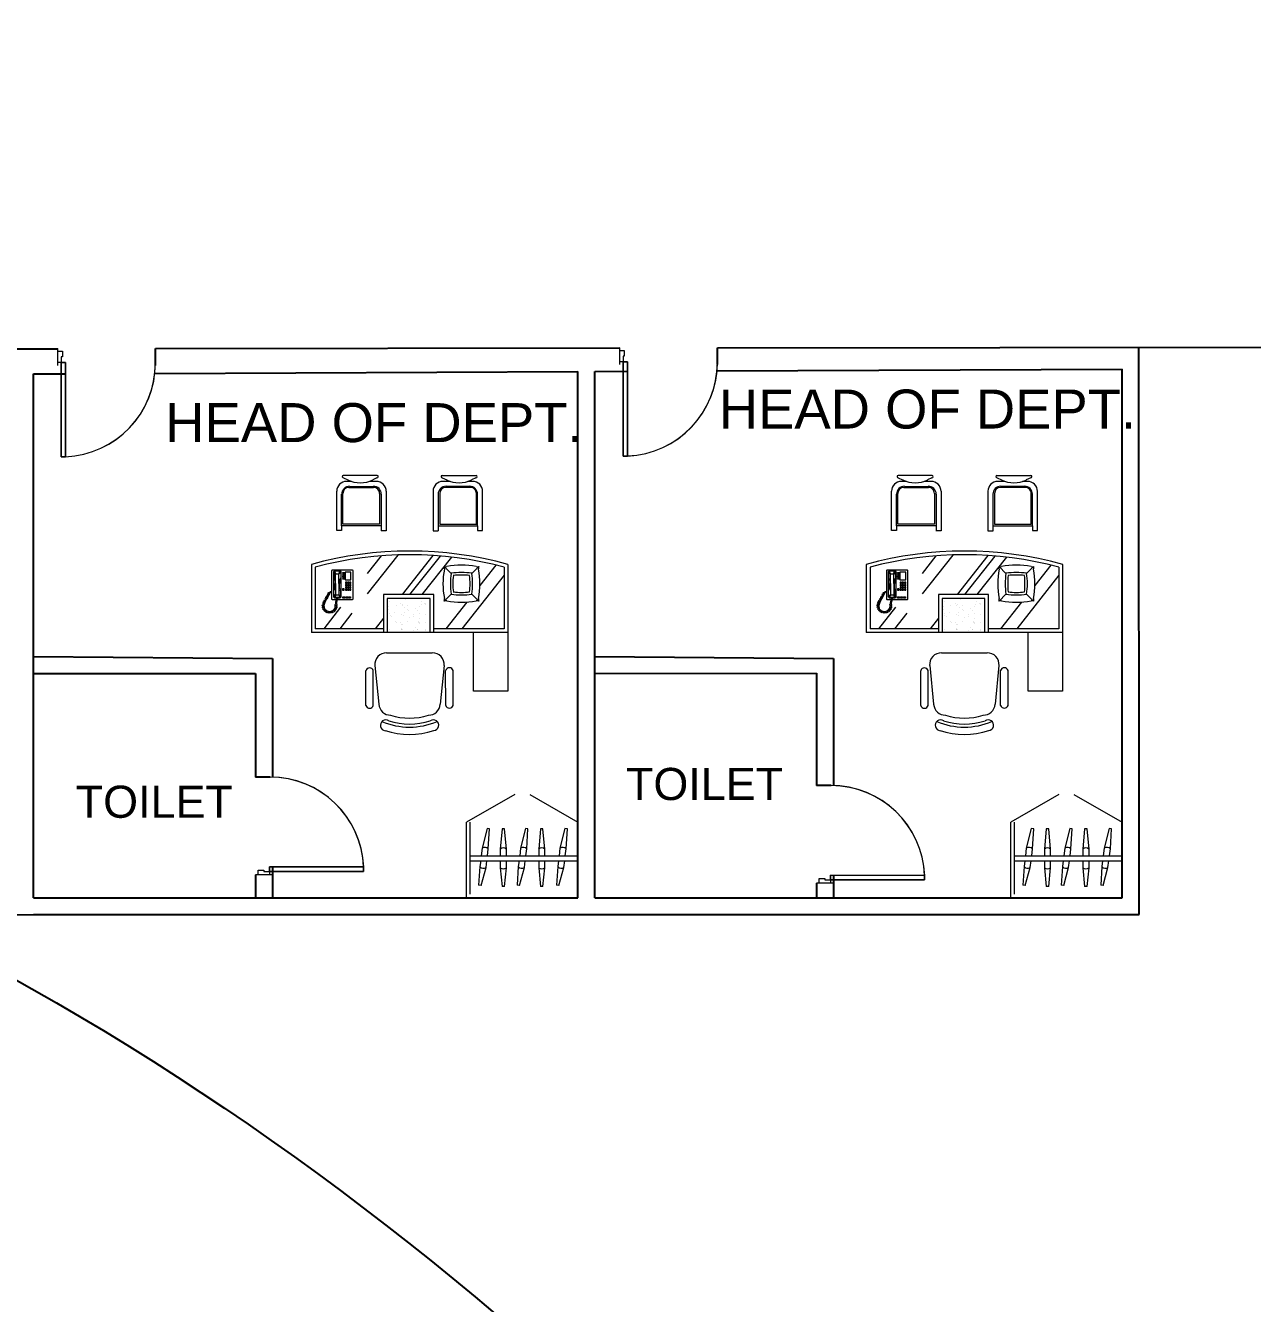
# Model space of a CAD drawing. Header units: millimetres. Extents: x 586 to 1010, y 369 to 668.
# Drawn here: x 716.05 to 726.99, y 551.94 to 563.32 of the extents above; entities that cross this region are included whole.
import ezdxf

# ---------------------------------------------------------------- set-up
doc = ezdxf.new("R2010")
doc.units = ezdxf.units.MM
doc.layers.add('finiture', color=7, linetype='Continuous', lineweight=20)
doc.layers.add('plan line', color=7, linetype='Continuous', lineweight=15)
doc.styles.get("Standard").update_dxf_attribs({"font": 'arial.ttf'})

msp = doc.modelspace()

# ---------------------------------------------------------------- linework, layer by layer
at = {"lineweight": 25}
for p, q in [((712.367, 560.44), (716.339, 560.445)), ((717.209, 560.446), (721.347, 560.452)), ((717.209, 560.296), (717.209, 560.446)), ((722.218, 560.453), (728.764, 560.462)), ((722.218, 560.303), (722.218, 560.453)), ((725.976, 555.403), (725.973, 560.458)), ((722.214, 560.247), (725.824, 560.263)), ((725.824, 555.553), (725.824, 560.263)), ((716.124, 560.22), (716.409, 560.221)), ((716.124, 555.553), (716.124, 560.22)), ((717.204, 560.225), (720.974, 560.242)), ((720.974, 555.553), (720.974, 560.242)), ((721.124, 560.242), (721.418, 560.244)), ((721.124, 555.553), (721.124, 560.242)), ((716.124, 557.703), (718.253, 557.685)), ((718.253, 557.685), (718.252, 556.628)), ((721.124, 557.703), (723.253, 557.686)), ((723.253, 557.686), (723.252, 556.553)), ((716.124, 557.553), (718.102, 557.553)), ((718.102, 557.553), (718.102, 556.629)), ((721.124, 557.553), (723.102, 557.554)), ((723.102, 557.554), (723.102, 556.554)), ((718.232, 556.629), (718.102, 556.629)), ((723.232, 556.554), (723.102, 556.554)), ((718.252, 555.829), (718.252, 555.553)), ((718.102, 555.758), (718.102, 555.553)), ((723.252, 555.754), (723.252, 555.554)), ((723.102, 555.683), (723.102, 555.554)), ((716.124, 555.553), (720.974, 555.553)), ((721.124, 555.553), (725.824, 555.553)), ((711.125, 555.379), (716.124, 555.403)), ((716.124, 555.403), (720.974, 555.403)), ((720.974, 555.403), (725.976, 555.403))]:
    msp.add_line(p, q, dxfattribs=at)
at = {"color": 254, "lineweight": 25}
for points in [[(671.712, 620.709), (706.735, 621.773), (754.26, 613.83), (814.661, 600.148), (855.757, 598.01), (895.067, 567.065), (920.01, 542.018), (952.008, 521.248), (977.223, 504.653), (979.635, 479.234), (986.344, 463.855), (988.798, 462.385)], [(654.944, 595.472), (670.267, 587.317), (714.302, 595.165), (787.089, 595.165), (819.394, 580.944), (821.03, 562.85), (813.491, 552.788), (808.734, 539.671), (796.407, 534.706), (791.022, 527.249), (791.022, 507.547), (797.301, 476.527), (814.975, 463.89), (836.148, 474.682), (874.022, 478.588), (885.729, 462.733), (863.004, 436.079), (845.789, 420.685), (845.104, 408.675)], [(639.207, 583.438), (644.727, 575.638), (657.796, 553.44), (668.404, 543.929), (682.518, 548.731), (692.984, 555.478), (711.934, 556.583), (734.346, 532.133), (750.593, 477.748), (754.137, 444.164), (776.466, 425.447), (782.617, 412.235)]]:
    msp.add_spline(points, degree=3, dxfattribs=at)
at = {"layer": 'finiture'}
for p, q in [((719.186, 559.315), (718.883, 559.315)), ((718.885, 559.295), (718.924, 559.276)), ((718.913, 559.264), (718.957, 559.264)), ((719.116, 559.264), (719.178, 559.264)), ((719.184, 559.295), (719.146, 559.276)), ((719.764, 559.315), (720.067, 559.315)), ((719.766, 559.295), (719.805, 559.276)), ((719.835, 559.263), (719.772, 559.263)), ((720.037, 559.263), (719.993, 559.263)), ((720.065, 559.295), (720.026, 559.276)), ((724.131, 559.315), (723.828, 559.315)), ((723.83, 559.295), (723.869, 559.276)), ((723.858, 559.264), (723.902, 559.264)), ((724.061, 559.264), (724.123, 559.264)), ((724.129, 559.295), (724.091, 559.276)), ((724.709, 559.315), (725.012, 559.315)), ((724.711, 559.295), (724.75, 559.276)), ((724.78, 559.263), (724.717, 559.263)), ((724.982, 559.263), (724.938, 559.263)), ((725.01, 559.295), (724.971, 559.276)), ((718.825, 558.825), (718.825, 559.175)), ((718.869, 558.867), (718.869, 559.149)), ((718.88, 558.882), (718.88, 559.156)), ((718.933, 559.209), (719.154, 559.209)), ((718.94, 559.219), (719.152, 559.219)), ((719.207, 559.156), (719.207, 558.882)), ((719.222, 559.149), (719.222, 558.867)), ((719.266, 559.175), (719.266, 558.823)), ((719.684, 559.175), (719.684, 558.823)), ((719.728, 559.149), (719.728, 558.867)), ((719.743, 559.156), (719.743, 558.882)), ((720.017, 559.209), (719.796, 559.209)), ((720.01, 559.219), (719.799, 559.219)), ((720.07, 558.882), (720.07, 559.156)), ((720.081, 558.867), (720.081, 559.149)), ((720.125, 558.825), (720.125, 559.175)), ((723.77, 558.825), (723.77, 559.175)), ((723.814, 558.867), (723.814, 559.149)), ((723.825, 558.882), (723.825, 559.156)), ((723.878, 559.209), (724.099, 559.209)), ((723.885, 559.219), (724.097, 559.219)), ((724.152, 559.156), (724.152, 558.882)), ((724.167, 559.149), (724.167, 558.867)), ((724.211, 559.175), (724.211, 558.823)), ((724.629, 559.175), (724.629, 558.823)), ((724.673, 559.149), (724.673, 558.867)), ((724.688, 559.156), (724.688, 558.882)), ((724.962, 559.209), (724.741, 559.209)), ((724.955, 559.219), (724.744, 559.219)), ((725.015, 558.882), (725.015, 559.156)), ((725.026, 558.867), (725.026, 559.149)), ((725.07, 558.825), (725.07, 559.175)), ((719.207, 558.882), (718.88, 558.882)), ((719.743, 558.882), (720.07, 558.882)), ((724.152, 558.882), (723.825, 558.882)), ((724.688, 558.882), (725.015, 558.882)), ((718.869, 558.825), (718.825, 558.825)), ((718.869, 558.867), (718.869, 558.825)), ((719.222, 558.867), (718.869, 558.867)), ((719.266, 558.823), (719.221, 558.823)), ((719.222, 558.867), (719.222, 558.823)), ((719.684, 558.823), (719.73, 558.823)), ((719.728, 558.867), (719.728, 558.823)), ((719.728, 558.867), (720.081, 558.867)), ((720.081, 558.867), (720.081, 558.825)), ((720.081, 558.825), (720.125, 558.825)), ((723.814, 558.825), (723.77, 558.825)), ((723.814, 558.867), (723.814, 558.825)), ((724.167, 558.867), (723.814, 558.867)), ((724.211, 558.823), (724.166, 558.823)), ((724.167, 558.867), (724.167, 558.823)), ((724.629, 558.823), (724.675, 558.823)), ((724.673, 558.867), (724.673, 558.823)), ((724.673, 558.867), (725.026, 558.867)), ((725.026, 558.867), (725.026, 558.825)), ((725.026, 558.825), (725.07, 558.825)), ((719.37, 558.607), (719.097, 558.261)), ((719.22, 558.599), (719.097, 558.443)), ((719.683, 558.602), (719.409, 558.254)), ((719.746, 558.598), (719.475, 558.254)), ((719.848, 558.587), (719.585, 558.254)), ((724.315, 558.607), (724.042, 558.261)), ((724.165, 558.599), (724.042, 558.443)), ((724.628, 558.602), (724.354, 558.254)), ((724.691, 558.598), (724.42, 558.254)), ((724.793, 558.587), (724.53, 558.254)), ((718.6, 558.524), (718.6, 557.917)), ((718.633, 558.498), (718.633, 557.95)), ((718.784, 558.471), (718.78, 558.468)), ((718.78, 558.468), (718.78, 558.215)), ((718.967, 558.471), (718.784, 558.471)), ((718.804, 558.466), (718.795, 558.457)), ((718.795, 558.457), (718.795, 558.237)), ((718.8, 558.46), (718.799, 558.453)), ((718.799, 558.453), (718.799, 558.403)), ((718.799, 558.453), (718.815, 558.436)), ((718.808, 558.464), (718.8, 558.46)), ((718.859, 558.466), (718.804, 558.466)), ((718.817, 558.44), (718.808, 558.464)), ((718.852, 558.464), (718.808, 558.464)), ((718.815, 558.436), (718.817, 558.44)), ((718.815, 558.354), (718.815, 558.436)), ((718.817, 558.44), (718.843, 558.44)), ((718.843, 558.44), (718.852, 558.464)), ((718.844, 558.436), (718.843, 558.44)), ((718.861, 558.453), (718.844, 558.436)), ((718.844, 558.354), (718.844, 558.436)), ((718.852, 558.464), (718.859, 558.46)), ((718.866, 558.457), (718.859, 558.466)), ((718.859, 558.46), (718.861, 558.453)), ((718.861, 558.453), (718.861, 558.403)), ((718.866, 558.235), (718.866, 558.457)), ((718.879, 558.451), (718.894, 558.451)), ((718.879, 558.446), (718.879, 558.451)), ((718.894, 558.446), (718.879, 558.446)), ((718.879, 558.44), (718.894, 558.44)), ((718.879, 558.435), (718.879, 558.44)), ((718.894, 558.435), (718.879, 558.435)), ((718.879, 558.429), (718.894, 558.429)), ((718.879, 558.424), (718.879, 558.429)), ((718.894, 558.451), (718.894, 558.446)), ((718.894, 558.44), (718.894, 558.435)), ((718.894, 558.429), (718.894, 558.424)), ((718.899, 558.455), (718.899, 558.387)), ((718.952, 558.455), (718.899, 558.455)), ((718.952, 558.387), (718.952, 558.455)), ((718.971, 558.468), (718.967, 558.471)), ((718.971, 558.215), (718.971, 558.468)), ((719.845, 558.443), (719.783, 558.506)), ((720.317, 558.428), (719.941, 557.95)), ((720.091, 558.506), (720.029, 558.443)), ((720.244, 558.517), (720.102, 558.337)), ((720.317, 558.498), (720.317, 557.95)), ((720.35, 558.524), (720.35, 557.917)), ((723.545, 558.524), (723.545, 557.917)), ((723.578, 558.498), (723.578, 557.95)), ((723.729, 558.471), (723.725, 558.468)), ((723.725, 558.468), (723.725, 558.215)), ((723.912, 558.471), (723.729, 558.471)), ((723.749, 558.466), (723.74, 558.457)), ((723.74, 558.457), (723.74, 558.237)), ((723.745, 558.46), (723.744, 558.453)), ((723.744, 558.453), (723.744, 558.403)), ((723.744, 558.453), (723.76, 558.436)), ((723.753, 558.464), (723.745, 558.46)), ((723.804, 558.466), (723.749, 558.466)), ((723.762, 558.44), (723.753, 558.464)), ((723.797, 558.464), (723.753, 558.464)), ((723.76, 558.436), (723.762, 558.44)), ((723.76, 558.354), (723.76, 558.436)), ((723.762, 558.44), (723.788, 558.44)), ((723.788, 558.44), (723.797, 558.464)), ((723.789, 558.436), (723.788, 558.44)), ((723.806, 558.453), (723.789, 558.436)), ((723.789, 558.354), (723.789, 558.436)), ((723.797, 558.464), (723.804, 558.46)), ((723.811, 558.457), (723.804, 558.466)), ((723.804, 558.46), (723.806, 558.453)), ((723.806, 558.453), (723.806, 558.403)), ((723.811, 558.235), (723.811, 558.457)), ((723.824, 558.451), (723.839, 558.451)), ((723.824, 558.446), (723.824, 558.451)), ((723.839, 558.446), (723.824, 558.446)), ((723.824, 558.44), (723.839, 558.44)), ((723.824, 558.435), (723.824, 558.44)), ((723.839, 558.435), (723.824, 558.435)), ((723.824, 558.429), (723.839, 558.429)), ((723.824, 558.424), (723.824, 558.429)), ((723.839, 558.451), (723.839, 558.446)), ((723.839, 558.44), (723.839, 558.435)), ((723.839, 558.429), (723.839, 558.424)), ((723.844, 558.455), (723.844, 558.387)), ((723.897, 558.455), (723.844, 558.455)), ((723.897, 558.387), (723.897, 558.455)), ((723.916, 558.468), (723.912, 558.471)), ((723.916, 558.215), (723.916, 558.468)), ((724.79, 558.443), (724.728, 558.506)), ((725.262, 558.428), (724.886, 557.95)), ((725.036, 558.506), (724.974, 558.443)), ((725.189, 558.517), (725.047, 558.337)), ((725.262, 558.498), (725.262, 557.95)), ((725.295, 558.524), (725.295, 557.917)), ((718.799, 558.403), (718.802, 558.394)), ((718.802, 558.394), (718.808, 558.385)), ((718.808, 558.385), (718.81, 558.372)), ((718.808, 558.306), (718.81, 558.319)), ((718.81, 558.372), (718.81, 558.354)), ((718.81, 558.319), (718.81, 558.354)), ((718.815, 558.354), (718.815, 558.255)), ((718.844, 558.354), (718.844, 558.255)), ((718.852, 558.385), (718.85, 558.372)), ((718.85, 558.372), (718.85, 558.354)), ((718.85, 558.319), (718.85, 558.354)), ((718.852, 558.306), (718.85, 558.319)), ((718.857, 558.394), (718.852, 558.385)), ((718.861, 558.403), (718.857, 558.394)), ((718.894, 558.424), (718.879, 558.424)), ((718.879, 558.413), (718.879, 558.418)), ((718.879, 558.418), (718.894, 558.418)), ((718.894, 558.413), (718.879, 558.413)), ((718.879, 558.402), (718.879, 558.407)), ((718.879, 558.407), (718.894, 558.407)), ((718.894, 558.402), (718.879, 558.402)), ((718.879, 558.396), (718.894, 558.396)), ((718.879, 558.391), (718.879, 558.396)), ((718.894, 558.391), (718.879, 558.391)), ((718.894, 558.418), (718.894, 558.413)), ((718.894, 558.407), (718.894, 558.402)), ((718.894, 558.396), (718.894, 558.391)), ((718.899, 558.387), (718.952, 558.387)), ((718.903, 558.365), (718.903, 558.354)), ((718.914, 558.365), (718.903, 558.365)), ((718.903, 558.354), (718.914, 558.354)), ((718.903, 558.345), (718.903, 558.334)), ((718.914, 558.345), (718.903, 558.345)), ((718.903, 558.334), (718.914, 558.334)), ((718.914, 558.325), (718.903, 558.325)), ((718.903, 558.325), (718.903, 558.314)), ((718.903, 558.314), (718.914, 558.314)), ((718.914, 558.354), (718.914, 558.365)), ((718.914, 558.334), (718.914, 558.345)), ((718.914, 558.314), (718.914, 558.325)), ((718.932, 558.365), (718.921, 558.365)), ((718.921, 558.365), (718.921, 558.354)), ((718.921, 558.354), (718.932, 558.354)), ((718.921, 558.345), (718.921, 558.334)), ((718.932, 558.345), (718.921, 558.345)), ((718.921, 558.334), (718.932, 558.334)), ((718.932, 558.325), (718.921, 558.325)), ((718.921, 558.325), (718.921, 558.314)), ((718.921, 558.314), (718.932, 558.314)), ((718.932, 558.354), (718.932, 558.365)), ((718.932, 558.334), (718.932, 558.345)), ((718.932, 558.314), (718.932, 558.325)), ((718.94, 558.365), (718.94, 558.354)), ((718.951, 558.365), (718.94, 558.365)), ((718.94, 558.354), (718.951, 558.354)), ((718.94, 558.345), (718.94, 558.334)), ((718.951, 558.345), (718.94, 558.345)), ((718.94, 558.334), (718.951, 558.334)), ((718.94, 558.325), (718.94, 558.314)), ((718.951, 558.325), (718.94, 558.325)), ((718.94, 558.314), (718.951, 558.314)), ((718.951, 558.354), (718.951, 558.365)), ((718.951, 558.334), (718.951, 558.345)), ((718.951, 558.314), (718.951, 558.325)), ((723.744, 558.403), (723.747, 558.394)), ((723.747, 558.394), (723.753, 558.385)), ((723.753, 558.385), (723.755, 558.372)), ((723.753, 558.306), (723.755, 558.319)), ((723.755, 558.372), (723.755, 558.354)), ((723.755, 558.319), (723.755, 558.354)), ((723.76, 558.354), (723.76, 558.255)), ((723.789, 558.354), (723.789, 558.255)), ((723.797, 558.385), (723.795, 558.372)), ((723.795, 558.372), (723.795, 558.354)), ((723.795, 558.319), (723.795, 558.354)), ((723.797, 558.306), (723.795, 558.319)), ((723.802, 558.394), (723.797, 558.385)), ((723.806, 558.403), (723.802, 558.394)), ((723.839, 558.424), (723.824, 558.424)), ((723.824, 558.413), (723.824, 558.418)), ((723.824, 558.418), (723.839, 558.418)), ((723.839, 558.413), (723.824, 558.413)), ((723.824, 558.402), (723.824, 558.407)), ((723.824, 558.407), (723.839, 558.407)), ((723.839, 558.402), (723.824, 558.402)), ((723.824, 558.396), (723.839, 558.396)), ((723.824, 558.391), (723.824, 558.396)), ((723.839, 558.391), (723.824, 558.391)), ((723.839, 558.418), (723.839, 558.413)), ((723.839, 558.407), (723.839, 558.402)), ((723.839, 558.396), (723.839, 558.391)), ((723.844, 558.387), (723.897, 558.387)), ((723.848, 558.365), (723.848, 558.354)), ((723.859, 558.365), (723.848, 558.365)), ((723.848, 558.354), (723.859, 558.354)), ((723.848, 558.345), (723.848, 558.334)), ((723.859, 558.345), (723.848, 558.345)), ((723.848, 558.334), (723.859, 558.334)), ((723.859, 558.325), (723.848, 558.325)), ((723.848, 558.325), (723.848, 558.314)), ((723.848, 558.314), (723.859, 558.314)), ((723.859, 558.354), (723.859, 558.365)), ((723.859, 558.334), (723.859, 558.345)), ((723.859, 558.314), (723.859, 558.325)), ((723.877, 558.365), (723.866, 558.365)), ((723.866, 558.365), (723.866, 558.354)), ((723.866, 558.354), (723.877, 558.354)), ((723.866, 558.345), (723.866, 558.334)), ((723.877, 558.345), (723.866, 558.345)), ((723.866, 558.334), (723.877, 558.334)), ((723.877, 558.325), (723.866, 558.325)), ((723.866, 558.325), (723.866, 558.314)), ((723.866, 558.314), (723.877, 558.314)), ((723.877, 558.354), (723.877, 558.365)), ((723.877, 558.334), (723.877, 558.345)), ((723.877, 558.314), (723.877, 558.325)), ((723.885, 558.365), (723.885, 558.354)), ((723.896, 558.365), (723.885, 558.365)), ((723.885, 558.354), (723.896, 558.354)), ((723.885, 558.345), (723.885, 558.334)), ((723.896, 558.345), (723.885, 558.345)), ((723.885, 558.334), (723.896, 558.334)), ((723.885, 558.325), (723.885, 558.314)), ((723.896, 558.325), (723.885, 558.325)), ((723.885, 558.314), (723.896, 558.314)), ((723.896, 558.354), (723.896, 558.365)), ((723.896, 558.334), (723.896, 558.345)), ((723.896, 558.314), (723.896, 558.325)), ((718.712, 558.203), (718.716, 558.209)), ((718.718, 558.192), (718.712, 558.203)), ((718.716, 558.209), (718.726, 558.206)), ((718.721, 558.216), (718.725, 558.223)), ((718.726, 558.206), (718.721, 558.216)), ((718.735, 558.213), (718.723, 558.192)), ((718.725, 558.223), (718.735, 558.22)), ((718.728, 558.229), (718.732, 558.237)), ((718.735, 558.22), (718.728, 558.229)), ((718.732, 558.237), (718.742, 558.232)), ((718.734, 558.241), (718.737, 558.247)), ((718.742, 558.232), (718.734, 558.241)), ((718.737, 558.217), (718.734, 558.216)), ((718.734, 558.216), (718.735, 558.213)), ((718.737, 558.247), (718.748, 558.243)), ((718.745, 558.232), (718.737, 558.217)), ((718.742, 558.254), (718.745, 558.26)), ((718.748, 558.243), (718.742, 558.254)), ((718.745, 558.26), (718.754, 558.257)), ((718.756, 558.252), (718.745, 558.232)), ((718.748, 558.266), (718.75, 558.27)), ((718.754, 558.257), (718.748, 558.266)), ((718.75, 558.27), (718.754, 558.272)), ((718.754, 558.272), (718.761, 558.272)), ((718.763, 558.263), (718.756, 558.252)), ((718.759, 558.267), (718.763, 558.263)), ((718.762, 558.267), (718.759, 558.267)), ((718.761, 558.272), (718.766, 558.279)), ((718.765, 558.269), (718.762, 558.267)), ((718.769, 558.273), (718.765, 558.269)), ((718.766, 558.279), (718.77, 558.282)), ((718.773, 558.276), (718.769, 558.273)), ((718.77, 558.282), (718.78, 558.283)), ((718.78, 558.277), (718.773, 558.276)), ((718.78, 558.215), (718.784, 558.211)), ((718.784, 558.211), (718.823, 558.211)), ((718.795, 558.237), (718.804, 558.226)), ((718.799, 558.288), (718.802, 558.297)), ((718.799, 558.239), (718.799, 558.288)), ((718.799, 558.239), (718.815, 558.255)), ((718.8, 558.231), (718.799, 558.239)), ((718.808, 558.228), (718.8, 558.231)), ((718.802, 558.297), (718.808, 558.306)), ((718.804, 558.226), (718.826, 558.226)), ((718.817, 558.252), (718.808, 558.228)), ((718.826, 558.228), (718.808, 558.228)), ((718.815, 558.255), (718.817, 558.252)), ((718.817, 558.252), (718.843, 558.252)), ((718.818, 558.189), (718.822, 558.207)), ((718.822, 558.207), (718.825, 558.219)), ((718.827, 558.199), (718.822, 558.181)), ((718.825, 558.219), (718.826, 558.233)), ((718.826, 558.233), (718.832, 558.233)), ((718.831, 558.217), (718.827, 558.199)), ((718.83, 558.211), (718.967, 558.211)), ((718.832, 558.233), (718.831, 558.217)), ((718.852, 558.228), (718.831, 558.228)), ((718.831, 558.226), (718.857, 558.226)), ((718.844, 558.255), (718.843, 558.252)), ((718.843, 558.252), (718.852, 558.228)), ((718.861, 558.239), (718.844, 558.255)), ((718.857, 558.297), (718.852, 558.306)), ((718.852, 558.228), (718.859, 558.231)), ((718.861, 558.288), (718.857, 558.297)), ((718.857, 558.226), (718.866, 558.235)), ((718.859, 558.231), (718.861, 558.239)), ((718.861, 558.239), (718.861, 558.288)), ((718.877, 558.305), (718.877, 558.294)), ((718.892, 558.305), (718.877, 558.305)), ((718.877, 558.294), (718.892, 558.294)), ((718.879, 558.235), (718.897, 558.235)), ((718.879, 558.224), (718.879, 558.235)), ((718.897, 558.224), (718.879, 558.224)), ((718.892, 558.294), (718.892, 558.305)), ((718.897, 558.235), (718.897, 558.224)), ((718.903, 558.305), (718.903, 558.294)), ((718.914, 558.305), (718.903, 558.305)), ((718.903, 558.294), (718.914, 558.294)), ((718.905, 558.235), (718.923, 558.235)), ((718.905, 558.224), (718.905, 558.235)), ((718.923, 558.224), (718.905, 558.224)), ((718.914, 558.294), (718.914, 558.305)), ((718.932, 558.305), (718.921, 558.305)), ((718.921, 558.305), (718.921, 558.294)), ((718.921, 558.294), (718.932, 558.294)), ((718.923, 558.235), (718.923, 558.224)), ((718.93, 558.235), (718.949, 558.235)), ((718.93, 558.224), (718.93, 558.235)), ((718.949, 558.224), (718.93, 558.224)), ((718.932, 558.294), (718.932, 558.305)), ((718.94, 558.305), (718.94, 558.294)), ((718.951, 558.305), (718.94, 558.305)), ((718.94, 558.294), (718.951, 558.294)), ((718.949, 558.235), (718.949, 558.224)), ((718.951, 558.294), (718.951, 558.305)), ((718.967, 558.211), (718.971, 558.215)), ((719.69, 558.254), (719.243, 558.254)), ((719.243, 558.254), (719.243, 557.917)), ((719.276, 558.221), (719.276, 557.917)), ((719.657, 558.221), (719.276, 558.221)), ((719.441, 558.215), (719.441, 558.215)), ((719.477, 558.218), (719.477, 558.218)), ((719.657, 557.917), (719.657, 558.221)), ((719.69, 557.917), (719.69, 558.254)), ((719.845, 558.259), (719.783, 558.197)), ((720.091, 558.197), (720.029, 558.259)), ((723.657, 558.203), (723.661, 558.209)), ((723.663, 558.192), (723.657, 558.203)), ((723.661, 558.209), (723.671, 558.206)), ((723.666, 558.216), (723.67, 558.223)), ((723.671, 558.206), (723.666, 558.216)), ((723.68, 558.213), (723.668, 558.192)), ((723.67, 558.223), (723.68, 558.22)), ((723.673, 558.229), (723.677, 558.237)), ((723.68, 558.22), (723.673, 558.229)), ((723.677, 558.237), (723.687, 558.232)), ((723.679, 558.241), (723.682, 558.247)), ((723.687, 558.232), (723.679, 558.241)), ((723.682, 558.217), (723.679, 558.216)), ((723.679, 558.216), (723.68, 558.213)), ((723.682, 558.247), (723.693, 558.243)), ((723.69, 558.232), (723.682, 558.217)), ((723.687, 558.254), (723.69, 558.26)), ((723.693, 558.243), (723.687, 558.254)), ((723.69, 558.26), (723.699, 558.257)), ((723.701, 558.252), (723.69, 558.232)), ((723.693, 558.266), (723.695, 558.27)), ((723.699, 558.257), (723.693, 558.266)), ((723.695, 558.27), (723.699, 558.272)), ((723.699, 558.272), (723.706, 558.272)), ((723.708, 558.263), (723.701, 558.252)), ((723.704, 558.267), (723.708, 558.263)), ((723.707, 558.267), (723.704, 558.267)), ((723.706, 558.272), (723.711, 558.279)), ((723.71, 558.269), (723.707, 558.267)), ((723.714, 558.273), (723.71, 558.269)), ((723.711, 558.279), (723.715, 558.282)), ((723.718, 558.276), (723.714, 558.273)), ((723.715, 558.282), (723.725, 558.283)), ((723.725, 558.277), (723.718, 558.276)), ((723.725, 558.215), (723.729, 558.211)), ((723.729, 558.211), (723.768, 558.211)), ((723.74, 558.237), (723.749, 558.226)), ((723.744, 558.288), (723.747, 558.297)), ((723.744, 558.239), (723.744, 558.288)), ((723.744, 558.239), (723.76, 558.255)), ((723.745, 558.231), (723.744, 558.239)), ((723.753, 558.228), (723.745, 558.231)), ((723.747, 558.297), (723.753, 558.306)), ((723.749, 558.226), (723.771, 558.226)), ((723.762, 558.252), (723.753, 558.228)), ((723.771, 558.228), (723.753, 558.228)), ((723.76, 558.255), (723.762, 558.252)), ((723.762, 558.252), (723.788, 558.252)), ((723.763, 558.189), (723.767, 558.207)), ((723.767, 558.207), (723.77, 558.219)), ((723.772, 558.199), (723.767, 558.181)), ((723.77, 558.219), (723.771, 558.233)), ((723.771, 558.233), (723.777, 558.233)), ((723.776, 558.217), (723.772, 558.199)), ((723.775, 558.211), (723.912, 558.211)), ((723.777, 558.233), (723.776, 558.217)), ((723.797, 558.228), (723.776, 558.228)), ((723.776, 558.226), (723.802, 558.226)), ((723.789, 558.255), (723.788, 558.252)), ((723.788, 558.252), (723.797, 558.228)), ((723.806, 558.239), (723.789, 558.255)), ((723.802, 558.297), (723.797, 558.306)), ((723.797, 558.228), (723.804, 558.231)), ((723.806, 558.288), (723.802, 558.297)), ((723.802, 558.226), (723.811, 558.235)), ((723.804, 558.231), (723.806, 558.239)), ((723.806, 558.239), (723.806, 558.288)), ((723.822, 558.305), (723.822, 558.294)), ((723.837, 558.305), (723.822, 558.305)), ((723.822, 558.294), (723.837, 558.294)), ((723.824, 558.235), (723.842, 558.235)), ((723.824, 558.224), (723.824, 558.235)), ((723.842, 558.224), (723.824, 558.224)), ((723.837, 558.294), (723.837, 558.305)), ((723.842, 558.235), (723.842, 558.224)), ((723.848, 558.305), (723.848, 558.294)), ((723.859, 558.305), (723.848, 558.305)), ((723.848, 558.294), (723.859, 558.294)), ((723.85, 558.235), (723.868, 558.235)), ((723.85, 558.224), (723.85, 558.235)), ((723.868, 558.224), (723.85, 558.224)), ((723.859, 558.294), (723.859, 558.305)), ((723.877, 558.305), (723.866, 558.305)), ((723.866, 558.305), (723.866, 558.294)), ((723.866, 558.294), (723.877, 558.294)), ((723.868, 558.235), (723.868, 558.224)), ((723.875, 558.235), (723.894, 558.235)), ((723.875, 558.224), (723.875, 558.235)), ((723.894, 558.224), (723.875, 558.224)), ((723.877, 558.294), (723.877, 558.305)), ((723.885, 558.305), (723.885, 558.294)), ((723.896, 558.305), (723.885, 558.305)), ((723.885, 558.294), (723.896, 558.294)), ((723.894, 558.235), (723.894, 558.224)), ((723.896, 558.294), (723.896, 558.305)), ((723.912, 558.211), (723.916, 558.215)), ((724.635, 558.254), (724.188, 558.254)), ((724.188, 558.254), (724.188, 557.917)), ((724.221, 558.221), (724.221, 557.917)), ((724.602, 558.221), (724.221, 558.221)), ((724.386, 558.215), (724.386, 558.215)), ((724.422, 558.218), (724.422, 558.218)), ((724.602, 557.917), (724.602, 558.221)), ((724.635, 557.917), (724.635, 558.254)), ((724.79, 558.259), (724.728, 558.197)), ((725.036, 558.197), (724.974, 558.259)), ((718.696, 558.153), (718.698, 558.162)), ((718.708, 558.15), (718.696, 558.153)), ((718.698, 558.162), (718.708, 558.162)), ((718.698, 558.144), (718.708, 558.15)), ((718.699, 558.137), (718.698, 558.144)), ((718.711, 558.137), (718.699, 558.137)), ((718.7, 558.17), (718.703, 558.178)), ((718.708, 558.162), (718.7, 558.17)), ((718.702, 558.127), (718.711, 558.137)), ((718.705, 558.12), (718.702, 558.127)), ((718.703, 558.178), (718.715, 558.178)), ((718.704, 558.182), (718.707, 558.193)), ((718.715, 558.178), (718.704, 558.182)), ((718.716, 558.123), (718.705, 558.12)), ((718.707, 558.193), (718.718, 558.192)), ((718.86, 558.142), (718.709, 557.95)), ((718.723, 558.192), (718.711, 558.157)), ((718.711, 558.157), (718.716, 558.129)), ((718.711, 558.113), (718.716, 558.123)), ((718.715, 558.108), (718.711, 558.113)), ((718.726, 558.113), (718.715, 558.108)), ((718.716, 558.129), (718.733, 558.113)), ((718.721, 558.103), (718.726, 558.113)), ((718.727, 558.098), (718.721, 558.103)), ((718.735, 558.107), (718.727, 558.098)), ((718.733, 558.113), (718.754, 558.104)), ((718.734, 558.096), (718.735, 558.107)), ((718.74, 558.093), (718.734, 558.096)), ((718.748, 558.101), (718.74, 558.093)), ((718.749, 558.091), (718.748, 558.101)), ((718.756, 558.089), (718.749, 558.091)), ((718.754, 558.104), (718.776, 558.106)), ((718.76, 558.101), (718.756, 558.089)), ((718.762, 558.09), (718.76, 558.101)), ((718.769, 558.091), (718.762, 558.09)), ((718.773, 558.101), (718.769, 558.091)), ((718.778, 558.091), (718.773, 558.101)), ((718.776, 558.106), (718.796, 558.116)), ((718.786, 558.093), (718.778, 558.091)), ((718.785, 558.105), (718.786, 558.093)), ((718.794, 558.098), (718.785, 558.105)), ((718.801, 558.102), (718.794, 558.098)), ((718.796, 558.116), (718.81, 558.134)), ((718.799, 558.112), (718.801, 558.102)), ((718.808, 558.106), (718.799, 558.112)), ((718.808, 558.123), (718.813, 558.113)), ((718.819, 558.121), (718.808, 558.123)), ((718.813, 558.113), (718.808, 558.106)), ((718.81, 558.134), (718.812, 558.157)), ((718.811, 558.166), (718.817, 558.171)), ((718.812, 558.157), (718.811, 558.166)), ((718.825, 558.138), (718.814, 558.137)), ((718.814, 558.137), (718.824, 558.129)), ((718.826, 558.157), (718.816, 558.155)), ((718.816, 558.155), (718.826, 558.148)), ((718.817, 558.18), (718.818, 558.189)), ((718.817, 558.171), (718.817, 558.18)), ((718.824, 558.129), (718.819, 558.121)), ((718.822, 558.181), (718.823, 558.172)), ((718.823, 558.172), (718.822, 558.17)), ((718.822, 558.17), (718.826, 558.166)), ((718.826, 558.148), (718.825, 558.138)), ((718.826, 558.166), (718.826, 558.157)), ((718.961, 558.088), (718.852, 557.95)), ((719.285, 558.118), (719.285, 558.118)), ((719.289, 558.146), (719.289, 558.146)), ((719.295, 558.191), (719.295, 558.191)), ((719.297, 558.084), (719.297, 558.084)), ((719.338, 558.091), (719.338, 558.091)), ((719.354, 558.159), (719.354, 558.159)), ((719.392, 558.179), (719.392, 558.179)), ((719.407, 558.156), (719.407, 558.156)), ((719.409, 558.169), (719.409, 558.169)), ((719.425, 558.095), (719.425, 558.095)), ((719.431, 558.14), (719.431, 558.14)), ((719.453, 558.122), (719.453, 558.122)), ((719.46, 558.155), (719.46, 558.155)), ((719.462, 558.111), (719.462, 558.111)), ((719.53, 558.135), (719.53, 558.135)), ((719.545, 558.111), (719.545, 558.111)), ((719.566, 558.152), (719.566, 558.152)), ((719.567, 558.089), (719.567, 558.089)), ((719.577, 558.164), (719.577, 558.164)), ((719.58, 558.193), (719.58, 558.193)), ((719.605, 558.174), (719.605, 558.174)), ((719.614, 558.164), (719.614, 558.164)), ((719.615, 558.174), (719.615, 558.174)), ((719.984, 558.187), (719.797, 557.95)), ((723.641, 558.153), (723.643, 558.162)), ((723.653, 558.15), (723.641, 558.153)), ((723.643, 558.162), (723.653, 558.162)), ((723.643, 558.144), (723.653, 558.15)), ((723.644, 558.137), (723.643, 558.144)), ((723.656, 558.137), (723.644, 558.137)), ((723.645, 558.17), (723.648, 558.178)), ((723.653, 558.162), (723.645, 558.17)), ((723.647, 558.127), (723.656, 558.137)), ((723.65, 558.12), (723.647, 558.127)), ((723.648, 558.178), (723.66, 558.178)), ((723.649, 558.182), (723.652, 558.193)), ((723.66, 558.178), (723.649, 558.182)), ((723.661, 558.123), (723.65, 558.12)), ((723.652, 558.193), (723.663, 558.192)), ((723.805, 558.142), (723.654, 557.95)), ((723.668, 558.192), (723.656, 558.157)), ((723.656, 558.157), (723.661, 558.129)), ((723.656, 558.113), (723.661, 558.123)), ((723.66, 558.108), (723.656, 558.113)), ((723.671, 558.113), (723.66, 558.108)), ((723.661, 558.129), (723.678, 558.113)), ((723.666, 558.103), (723.671, 558.113)), ((723.672, 558.098), (723.666, 558.103)), ((723.68, 558.107), (723.672, 558.098)), ((723.678, 558.113), (723.699, 558.104)), ((723.679, 558.096), (723.68, 558.107)), ((723.685, 558.093), (723.679, 558.096)), ((723.693, 558.101), (723.685, 558.093)), ((723.694, 558.091), (723.693, 558.101)), ((723.701, 558.089), (723.694, 558.091)), ((723.699, 558.104), (723.721, 558.106)), ((723.705, 558.101), (723.701, 558.089)), ((723.707, 558.09), (723.705, 558.101)), ((723.714, 558.091), (723.707, 558.09)), ((723.718, 558.101), (723.714, 558.091)), ((723.723, 558.091), (723.718, 558.101)), ((723.721, 558.106), (723.741, 558.116)), ((723.731, 558.093), (723.723, 558.091)), ((723.73, 558.105), (723.731, 558.093)), ((723.739, 558.098), (723.73, 558.105)), ((723.746, 558.102), (723.739, 558.098)), ((723.741, 558.116), (723.755, 558.134)), ((723.744, 558.112), (723.746, 558.102)), ((723.753, 558.106), (723.744, 558.112)), ((723.753, 558.123), (723.758, 558.113)), ((723.764, 558.121), (723.753, 558.123)), ((723.758, 558.113), (723.753, 558.106)), ((723.755, 558.134), (723.757, 558.157)), ((723.756, 558.166), (723.762, 558.171)), ((723.757, 558.157), (723.756, 558.166)), ((723.77, 558.138), (723.759, 558.137)), ((723.759, 558.137), (723.769, 558.129)), ((723.771, 558.157), (723.761, 558.155)), ((723.761, 558.155), (723.771, 558.148)), ((723.762, 558.18), (723.763, 558.189)), ((723.762, 558.171), (723.762, 558.18)), ((723.769, 558.129), (723.764, 558.121)), ((723.767, 558.181), (723.768, 558.172)), ((723.768, 558.172), (723.767, 558.17)), ((723.767, 558.17), (723.771, 558.166)), ((723.771, 558.148), (723.77, 558.138)), ((723.771, 558.166), (723.771, 558.157)), ((723.906, 558.088), (723.797, 557.95)), ((724.23, 558.118), (724.23, 558.118)), ((724.234, 558.146), (724.234, 558.146)), ((724.24, 558.191), (724.24, 558.191)), ((724.242, 558.084), (724.242, 558.084)), ((724.283, 558.091), (724.283, 558.091)), ((724.299, 558.159), (724.299, 558.159)), ((724.337, 558.179), (724.337, 558.179)), ((724.352, 558.156), (724.352, 558.156)), ((724.354, 558.169), (724.354, 558.169)), ((724.37, 558.095), (724.37, 558.095)), ((724.376, 558.14), (724.376, 558.14)), ((724.398, 558.122), (724.398, 558.122)), ((724.405, 558.155), (724.405, 558.155)), ((724.407, 558.111), (724.407, 558.111)), ((724.475, 558.135), (724.475, 558.135)), ((724.49, 558.111), (724.49, 558.111)), ((724.511, 558.152), (724.511, 558.152)), ((724.512, 558.089), (724.512, 558.089)), ((724.522, 558.164), (724.522, 558.164)), ((724.525, 558.193), (724.525, 558.193)), ((724.55, 558.174), (724.55, 558.174)), ((724.559, 558.164), (724.559, 558.164)), ((724.56, 558.174), (724.56, 558.174)), ((724.929, 558.187), (724.742, 557.95)), ((719.243, 558.044), (719.169, 557.95)), ((719.301, 558.069), (719.301, 558.069)), ((719.311, 558.059), (719.311, 558.059)), ((719.352, 558.014), (719.352, 558.014)), ((719.361, 558.004), (719.361, 558.004)), ((719.391, 558.007), (719.391, 558.007)), ((719.403, 558.081), (719.403, 558.081)), ((719.406, 557.984), (719.406, 557.984)), ((719.411, 557.992), (719.411, 557.992)), ((719.421, 558.067), (719.421, 558.067)), ((719.458, 558.011), (719.458, 558.011)), ((719.476, 558.047), (719.476, 558.047)), ((719.509, 558.077), (719.509, 558.077)), ((719.513, 558.056), (719.513, 558.056)), ((719.557, 558.016), (719.557, 558.016)), ((719.557, 558.009), (719.557, 558.009)), ((719.561, 558.045), (719.561, 558.045)), ((719.564, 558.007), (719.564, 558.007)), ((719.566, 557.998), (719.566, 557.998)), ((719.614, 558.002), (719.614, 558.002)), ((719.615, 558.074), (719.615, 558.074)), ((724.188, 558.044), (724.114, 557.95)), ((724.246, 558.069), (724.246, 558.069)), ((724.256, 558.059), (724.256, 558.059)), ((724.297, 558.014), (724.297, 558.014)), ((724.306, 558.004), (724.306, 558.004)), ((724.336, 558.007), (724.336, 558.007)), ((724.348, 558.081), (724.348, 558.081)), ((724.351, 557.984), (724.351, 557.984)), ((724.356, 557.992), (724.356, 557.992)), ((724.366, 558.067), (724.366, 558.067)), ((724.403, 558.011), (724.403, 558.011)), ((724.421, 558.047), (724.421, 558.047)), ((724.454, 558.077), (724.454, 558.077)), ((724.458, 558.056), (724.458, 558.056)), ((724.502, 558.016), (724.502, 558.016)), ((724.502, 558.009), (724.502, 558.009)), ((724.506, 558.045), (724.506, 558.045)), ((724.509, 558.007), (724.509, 558.007)), ((724.511, 557.998), (724.511, 557.998)), ((724.559, 558.002), (724.559, 558.002)), ((724.56, 558.074), (724.56, 558.074)), ((720.35, 557.917), (718.6, 557.917)), ((719.243, 557.95), (718.633, 557.95)), ((719.297, 557.943), (719.297, 557.943)), ((719.338, 557.919), (719.338, 557.919)), ((719.401, 557.918), (719.401, 557.918)), ((719.403, 557.94), (719.403, 557.94)), ((719.405, 557.956), (719.405, 557.956)), ((719.405, 557.947), (719.405, 557.947)), ((719.414, 557.946), (719.414, 557.946)), ((719.51, 557.936), (719.51, 557.936)), ((719.53, 557.963), (719.53, 557.963)), ((719.544, 557.94), (719.544, 557.94)), ((719.547, 557.941), (719.547, 557.941)), ((719.616, 557.944), (719.616, 557.944)), ((719.616, 557.933), (719.616, 557.933)), ((720.317, 557.95), (719.69, 557.95)), ((720.044, 557.395), (720.044, 557.917)), ((720.35, 557.917), (720.35, 557.395)), ((725.295, 557.917), (723.545, 557.917)), ((724.188, 557.95), (723.578, 557.95)), ((724.242, 557.943), (724.242, 557.943)), ((724.283, 557.919), (724.283, 557.919)), ((724.346, 557.918), (724.346, 557.918)), ((724.348, 557.94), (724.348, 557.94)), ((724.35, 557.956), (724.35, 557.956)), ((724.35, 557.947), (724.35, 557.947)), ((724.359, 557.946), (724.359, 557.946)), ((724.455, 557.936), (724.455, 557.936)), ((724.474, 557.963), (724.474, 557.963)), ((724.489, 557.94), (724.489, 557.94)), ((724.492, 557.941), (724.492, 557.941)), ((724.561, 557.944), (724.561, 557.944)), ((724.561, 557.933), (724.561, 557.933)), ((725.262, 557.95), (724.635, 557.95)), ((724.989, 557.395), (724.989, 557.917)), ((725.295, 557.917), (725.295, 557.395)), ((719.27, 557.736), (719.677, 557.736)), ((724.215, 557.736), (724.622, 557.736)), ((719.085, 557.267), (719.085, 557.577)), ((719.151, 557.267), (719.151, 557.577)), ((719.165, 557.622), (719.2, 557.278)), ((719.782, 557.622), (719.748, 557.278)), ((719.797, 557.267), (719.796, 557.577)), ((719.863, 557.267), (719.863, 557.578)), ((724.03, 557.267), (724.03, 557.577)), ((724.096, 557.267), (724.096, 557.577)), ((724.11, 557.622), (724.145, 557.278)), ((724.727, 557.622), (724.693, 557.278)), ((724.742, 557.267), (724.741, 557.577)), ((724.808, 557.267), (724.808, 557.578)), ((720.35, 557.395), (720.044, 557.395)), ((725.295, 557.395), (724.989, 557.395)), ((720.412, 556.474), (719.982, 556.226)), ((720.545, 556.474), (720.974, 556.226)), ((725.262, 556.474), (724.832, 556.226)), ((725.395, 556.474), (725.824, 556.226)), ((719.982, 555.553), (719.982, 556.226)), ((720.015, 555.586), (720.015, 556.226)), ((720.165, 556.172), (720.121, 555.995)), ((720.187, 556.169), (720.165, 556.172)), ((720.176, 555.988), (720.187, 556.169)), ((720.299, 556.167), (720.282, 555.986)), ((720.321, 556.167), (720.299, 556.167)), ((720.338, 555.986), (720.321, 556.167)), ((720.508, 556.172), (720.464, 555.995)), ((720.529, 556.169), (720.508, 556.172)), ((720.519, 555.988), (720.529, 556.169)), ((720.641, 556.167), (720.625, 555.986)), ((720.663, 556.167), (720.641, 556.167)), ((720.68, 555.986), (720.663, 556.167)), ((720.859, 556.172), (720.815, 555.995)), ((720.881, 556.169), (720.859, 556.172)), ((720.87, 555.988), (720.881, 556.169)), ((720.974, 555.553), (720.974, 556.226)), ((724.832, 555.553), (724.832, 556.226)), ((724.865, 555.586), (724.865, 556.226)), ((725.015, 556.172), (724.971, 555.995)), ((725.037, 556.169), (725.015, 556.172)), ((725.026, 555.988), (725.037, 556.169)), ((725.149, 556.167), (725.132, 555.986)), ((725.171, 556.167), (725.149, 556.167)), ((725.188, 555.986), (725.171, 556.167)), ((725.358, 556.172), (725.314, 555.995)), ((725.379, 556.169), (725.358, 556.172)), ((725.369, 555.988), (725.379, 556.169)), ((725.491, 556.167), (725.475, 555.986)), ((725.513, 556.167), (725.491, 556.167)), ((725.53, 555.986), (725.513, 556.167)), ((725.709, 556.172), (725.665, 555.995)), ((725.731, 556.169), (725.709, 556.172)), ((725.72, 555.988), (725.731, 556.169)), ((725.824, 555.553), (725.824, 556.226)), ((720.015, 555.928), (720.974, 555.928)), ((720.121, 555.995), (720.113, 555.928)), ((720.169, 555.928), (720.176, 555.988)), ((720.282, 555.986), (720.282, 555.928)), ((720.338, 555.928), (720.338, 555.986)), ((720.464, 555.995), (720.456, 555.928)), ((720.511, 555.928), (720.519, 555.988)), ((720.625, 555.986), (720.625, 555.928)), ((720.68, 555.928), (720.68, 555.986)), ((720.815, 555.995), (720.807, 555.928)), ((720.862, 555.928), (720.87, 555.988)), ((724.865, 555.928), (725.824, 555.928)), ((724.971, 555.995), (724.963, 555.928)), ((725.019, 555.928), (725.026, 555.988)), ((725.132, 555.986), (725.132, 555.928)), ((725.188, 555.928), (725.188, 555.986)), ((725.314, 555.995), (725.306, 555.928)), ((725.361, 555.928), (725.369, 555.988)), ((725.475, 555.986), (725.475, 555.928)), ((725.53, 555.928), (725.53, 555.986)), ((725.665, 555.995), (725.657, 555.928)), ((725.712, 555.928), (725.72, 555.988)), ((720.015, 555.884), (720.974, 555.884)), ((720.101, 555.831), (720.09, 555.665)), ((720.108, 555.884), (720.101, 555.831)), ((720.112, 555.662), (720.156, 555.824)), ((720.156, 555.824), (720.163, 555.884)), ((720.282, 555.878), (720.282, 555.821)), ((720.282, 555.821), (720.299, 555.655)), ((720.321, 555.655), (720.338, 555.821)), ((720.338, 555.821), (720.338, 555.884)), ((720.443, 555.831), (720.432, 555.665)), ((720.45, 555.884), (720.443, 555.831)), ((720.454, 555.662), (720.498, 555.824)), ((720.498, 555.824), (720.506, 555.884)), ((720.625, 555.884), (720.625, 555.821)), ((720.625, 555.821), (720.641, 555.655)), ((720.663, 555.655), (720.68, 555.821)), ((720.68, 555.821), (720.68, 555.884)), ((720.795, 555.831), (720.784, 555.665)), ((720.801, 555.884), (720.795, 555.831)), ((720.806, 555.662), (720.849, 555.824)), ((720.849, 555.824), (720.857, 555.884)), ((724.865, 555.884), (725.824, 555.884)), ((724.951, 555.831), (724.94, 555.665)), ((724.958, 555.884), (724.951, 555.831)), ((724.962, 555.662), (725.006, 555.824)), ((725.006, 555.824), (725.013, 555.884)), ((725.132, 555.878), (725.132, 555.821)), ((725.132, 555.821), (725.149, 555.655)), ((725.171, 555.655), (725.188, 555.821)), ((725.188, 555.821), (725.188, 555.884)), ((725.293, 555.831), (725.282, 555.665)), ((725.3, 555.884), (725.293, 555.831)), ((725.304, 555.662), (725.348, 555.824)), ((725.348, 555.824), (725.356, 555.884)), ((725.475, 555.884), (725.475, 555.821)), ((725.475, 555.821), (725.491, 555.655)), ((725.513, 555.655), (725.53, 555.821)), ((725.53, 555.821), (725.53, 555.884)), ((725.645, 555.831), (725.634, 555.665)), ((725.651, 555.884), (725.645, 555.831)), ((725.656, 555.662), (725.699, 555.824)), ((725.699, 555.824), (725.707, 555.884)), ((720.112, 555.662), (720.09, 555.665)), ((720.321, 555.655), (720.299, 555.655)), ((720.454, 555.662), (720.432, 555.665)), ((720.663, 555.655), (720.641, 555.655)), ((720.806, 555.662), (720.784, 555.665)), ((724.962, 555.662), (724.94, 555.665)), ((725.171, 555.655), (725.149, 555.655)), ((725.304, 555.662), (725.282, 555.665)), ((725.513, 555.655), (725.491, 555.655)), ((725.656, 555.662), (725.634, 555.665))]:
    msp.add_line(p, q, dxfattribs=at)
for centre, radius, start, end in [((718.913, 559.175), 0.0882, 89.9937, 179.9937), ((718.885, 559.305), 0.0108, 98.7846, 276.7353), ((719.036, 559.513), 0.262, 244.7232, 295.1065), ((719.178, 559.175), 0.0882, 359.9937, 89.9937), ((719.185, 559.305), 0.0108, 263.2522, 81.2029), ((719.772, 559.175), 0.0882, 89.9937, 179.9937), ((719.766, 559.305), 0.0108, 98.7846, 276.7353), ((719.915, 559.513), 0.262, 244.881, 295.2643), ((720.037, 559.175), 0.0882, 359.9937, 89.9937), ((720.066, 559.305), 0.0108, 263.2522, 81.2029), ((723.858, 559.175), 0.0882, 89.9937, 179.9937), ((723.83, 559.305), 0.0108, 98.7846, 276.7353), ((723.981, 559.513), 0.262, 244.7232, 295.1065), ((724.123, 559.175), 0.0882, 359.9937, 89.9937), ((724.13, 559.305), 0.0108, 263.2522, 81.2029), ((724.717, 559.175), 0.0882, 89.9937, 179.9937), ((724.711, 559.305), 0.0108, 98.7846, 276.7353), ((724.86, 559.513), 0.262, 244.881, 295.2643), ((724.982, 559.175), 0.0882, 359.9937, 89.9937), ((725.011, 559.305), 0.0108, 263.2522, 81.2029), ((718.94, 559.149), 0.0706, 89.9937, 179.9937), ((718.933, 559.156), 0.0529, 89.9937, 179.9937), ((719.152, 559.149), 0.0706, 359.9937, 89.9937), ((719.154, 559.156), 0.0529, 359.9937, 89.9937), ((719.799, 559.149), 0.0706, 89.9937, 179.9937), ((719.796, 559.156), 0.0529, 89.9937, 179.9937), ((720.01, 559.149), 0.0706, 359.9937, 89.9937), ((720.017, 559.156), 0.0529, 359.9937, 89.9937), ((723.885, 559.149), 0.0706, 89.9937, 179.9937), ((723.878, 559.156), 0.0529, 89.9937, 179.9937), ((724.097, 559.149), 0.0706, 359.9937, 89.9937), ((724.099, 559.156), 0.0529, 359.9937, 89.9937), ((724.744, 559.149), 0.0706, 89.9937, 179.9937), ((724.741, 559.156), 0.0529, 89.9937, 179.9937), ((724.955, 559.149), 0.0706, 359.9937, 89.9937), ((724.962, 559.156), 0.0529, 359.9937, 89.9937), ((719.475, 555.349), 3.293, 74.5896, 105.4104), ((719.475, 555.349), 3.26, 75.0318, 104.9682), ((724.42, 555.349), 3.293, 74.5896, 105.4104), ((724.42, 555.349), 3.26, 75.0318, 104.9682), ((720.45, 558.351), 0.678, 168.8198, 191.1802), ((719.798, 558.555), 0.0522, 252.7055, 278.087), ((719.733, 558.49), 0.0522, 351.913, 17.2945), ((719.937, 557.839), 0.678, 78.8198, 101.1802), ((720.45, 558.351), 0.612, 171.3304, 188.6696), ((719.937, 557.839), 0.612, 81.3304, 98.6696), ((719.937, 557.839), 0.59, 82.922, 97.078), ((719.424, 558.351), 0.612, 351.3304, 8.6696), ((720.076, 558.555), 0.0522, 261.913, 287.2945), ((720.141, 558.49), 0.0522, 162.7055, 188.087), ((719.424, 558.351), 0.678, 348.8198, 11.1802), ((725.395, 558.351), 0.678, 168.8198, 191.1802), ((724.743, 558.555), 0.0522, 252.7055, 278.087), ((724.678, 558.49), 0.0522, 351.913, 17.2945), ((724.882, 557.839), 0.678, 78.8198, 101.1802), ((725.395, 558.351), 0.612, 171.3304, 188.6696), ((724.882, 557.839), 0.612, 81.3304, 98.6696), ((724.882, 557.839), 0.59, 82.922, 97.078), ((724.369, 558.351), 0.612, 351.3304, 8.6696), ((725.021, 558.555), 0.0522, 261.913, 287.2945), ((725.086, 558.49), 0.0522, 162.7055, 188.087), ((724.369, 558.351), 0.678, 348.8198, 11.1802), ((720.45, 558.351), 0.59, 172.922, 187.078), ((719.424, 558.351), 0.59, 352.922, 7.078), ((725.395, 558.351), 0.59, 172.922, 187.078), ((724.369, 558.351), 0.59, 352.922, 7.078), ((719.733, 558.212), 0.0522, 342.7055, 8.087), ((719.798, 558.147), 0.0522, 81.913, 107.2945), ((719.937, 558.864), 0.678, 258.8198, 281.1802), ((719.937, 558.864), 0.612, 261.3304, 278.6696), ((719.937, 558.864), 0.59, 262.922, 277.078), ((720.076, 558.147), 0.0522, 72.7055, 98.087), ((720.141, 558.212), 0.0522, 171.913, 197.2945), ((724.678, 558.212), 0.0522, 342.7055, 8.087), ((724.743, 558.147), 0.0522, 81.913, 107.2945), ((724.882, 558.864), 0.678, 258.8198, 281.1802), ((724.882, 558.864), 0.612, 261.3304, 278.6696), ((724.882, 558.864), 0.59, 262.922, 277.078), ((725.021, 558.147), 0.0522, 72.7055, 98.087), ((725.086, 558.212), 0.0522, 171.913, 197.2945), ((719.27, 557.63), 0.106, 90.0635, 184.4956), ((719.677, 557.63), 0.106, 355.6314, 90.0635), ((724.215, 557.63), 0.106, 90.0635, 184.4956), ((724.622, 557.63), 0.106, 355.6314, 90.0635), ((719.118, 557.567), 0.0345, 16.465, 163.6621), ((719.83, 557.568), 0.0345, 16.465, 163.6621), ((724.063, 557.567), 0.0345, 16.465, 163.6621), ((724.775, 557.568), 0.0345, 16.465, 163.6621), ((719.118, 557.276), 0.0345, 196.465, 343.6621), ((719.306, 557.286), 0.106, 184.4956, 270.0635), ((719.473, 557.702), 0.548, 252.1931, 287.9339), ((719.642, 557.286), 0.106, 270.0635, 355.6314), ((719.83, 557.277), 0.0345, 196.465, 343.6621), ((724.063, 557.276), 0.0345, 196.465, 343.6621), ((724.251, 557.286), 0.106, 184.4956, 270.0635), ((724.418, 557.702), 0.548, 252.1931, 287.9339), ((724.587, 557.286), 0.106, 270.0635, 355.6314), ((724.775, 557.277), 0.0345, 196.465, 343.6621), ((719.262, 557.09), 0.0482, 55.0309, 264.3694), ((719.473, 557.702), 0.628, 246.9795, 293.1475), ((719.473, 557.702), 0.601, 252.1931, 287.9339), ((719.686, 557.091), 0.0482, 275.7576, 125.0962), ((724.207, 557.09), 0.0482, 55.0309, 264.3694), ((724.418, 557.702), 0.628, 246.9795, 293.1475), ((724.418, 557.702), 0.601, 252.1931, 287.9339), ((724.631, 557.091), 0.0482, 275.7576, 125.0962), ((719.473, 557.716), 0.707, 252.1931, 287.9339), ((724.418, 557.716), 0.707, 252.1931, 287.9339), ((720.145, 555.963), 0.04, 39.2745, 126.4801), ((720.31, 555.957), 0.04, 46.3972, 133.6028), ((720.488, 555.963), 0.04, 39.2745, 126.4801), ((720.652, 555.957), 0.04, 46.3972, 133.6028), ((720.839, 555.963), 0.04, 39.2745, 126.4801), ((724.995, 555.963), 0.04, 39.2745, 126.4801), ((725.16, 555.957), 0.04, 46.3972, 133.6028), ((725.338, 555.963), 0.04, 39.2745, 126.4801), ((725.502, 555.957), 0.04, 46.3972, 133.6028), ((725.689, 555.963), 0.04, 39.2745, 126.4801), ((720.132, 555.856), 0.04, 219.2745, 306.4801), ((720.31, 555.85), 0.04, 226.3972, 313.6028), ((720.474, 555.856), 0.04, 219.2745, 306.4801), ((720.652, 555.85), 0.04, 226.3972, 313.6028), ((720.826, 555.856), 0.04, 219.2745, 306.4801), ((724.982, 555.856), 0.04, 219.2745, 306.4801), ((725.16, 555.85), 0.04, 226.3972, 313.6028), ((725.324, 555.856), 0.04, 219.2745, 306.4801), ((725.502, 555.85), 0.04, 226.3972, 313.6028), ((725.676, 555.856), 0.04, 219.2745, 306.4801)]:
    msp.add_arc(centre, radius, start, end, dxfattribs=at)
at = {"layer": 'plan line'}
for p, q in [((716.339, 560.296), (716.339, 560.446)), ((716.34, 560.422), (716.38, 560.422)), ((716.37, 560.372), (716.369, 560.322)), ((716.38, 560.372), (716.37, 560.372)), ((716.38, 560.422), (716.38, 560.372)), ((721.347, 560.303), (721.347, 560.453)), ((721.348, 560.429), (721.388, 560.429)), ((721.388, 560.379), (721.378, 560.379)), ((721.378, 560.379), (721.378, 560.329)), ((721.388, 560.429), (721.388, 560.379)), ((716.369, 560.322), (716.339, 560.323)), ((716.369, 560.322), (716.368, 559.483)), ((716.409, 560.322), (716.369, 560.322)), ((716.408, 559.483), (716.409, 560.322)), ((721.378, 560.329), (721.348, 560.329)), ((721.378, 560.329), (721.377, 559.489)), ((721.418, 560.329), (721.378, 560.329)), ((721.417, 559.489), (721.418, 560.329)), ((716.368, 559.483), (716.408, 559.483)), ((721.377, 559.489), (721.417, 559.489)), ((719.065, 555.828), (718.226, 555.829)), ((718.226, 555.829), (718.226, 555.789)), ((719.065, 555.788), (719.065, 555.828)), ((718.252, 555.758), (718.102, 555.758)), ((718.126, 555.759), (718.126, 555.799)), ((718.126, 555.799), (718.176, 555.799)), ((718.176, 555.799), (718.176, 555.789)), ((718.176, 555.789), (718.226, 555.789)), ((718.226, 555.789), (718.226, 555.759)), ((718.226, 555.789), (719.065, 555.788)), ((723.126, 555.684), (723.126, 555.724)), ((723.126, 555.724), (723.176, 555.724)), ((723.176, 555.724), (723.176, 555.714)), ((723.176, 555.714), (723.226, 555.714)), ((723.226, 555.714), (723.225, 555.684)), ((724.065, 555.752), (723.226, 555.754)), ((723.226, 555.754), (723.226, 555.714)), ((723.226, 555.714), (724.065, 555.712)), ((724.065, 555.712), (724.065, 555.752)), ((723.252, 555.683), (723.102, 555.683))]:
    msp.add_line(p, q, dxfattribs=at)
for points in [[(716.34, 560.422), (716.38, 560.422), (716.38, 560.372), (716.37, 560.372), (716.369, 560.322), (716.339, 560.323)], [(721.348, 560.429), (721.388, 560.429), (721.388, 560.379), (721.378, 560.379), (721.378, 560.329), (721.348, 560.329)], [(718.126, 555.759), (718.126, 555.799), (718.176, 555.799), (718.176, 555.789), (718.226, 555.789), (718.226, 555.759)], [(723.126, 555.684), (723.126, 555.724), (723.176, 555.724), (723.176, 555.714), (723.226, 555.714), (723.225, 555.684)]]:
    msp.add_lwpolyline(points, dxfattribs=at)
for points in [[(716.369, 560.322), (716.409, 560.322), (716.408, 559.483), (716.368, 559.483)], [(721.378, 560.329), (721.418, 560.329), (721.417, 559.489), (721.377, 559.489)], [(718.226, 555.789), (718.226, 555.829), (719.065, 555.828), (719.065, 555.788)], [(723.226, 555.714), (723.226, 555.754), (724.065, 555.752), (724.065, 555.712)]]:
    msp.add_lwpolyline(points, close=True, dxfattribs=at)
for points in [[(716.408, 559.483, 0.403785), (717.209, 560.321)], [(721.417, 559.489, 0.403785), (722.218, 560.328)], [(719.065, 555.828, 0.403785), (718.227, 556.629)], [(724.065, 555.752, 0.403785), (723.227, 556.554)]]:
    msp.add_lwpolyline(points, format="xyb", dxfattribs=at)
for centre, start, end in [((716.374, 560.317), 272.3305, 359.9316), ((721.383, 560.324), 272.3305, 359.9316), ((718.231, 555.794), 2.3305, 89.9316), ((723.231, 555.718), 2.3305, 89.9316)]:
    msp.add_arc(centre, 0.835, start, end, dxfattribs=at)

# ---------------------------------------------------------------- texts
at = {"lineweight": 25}
for s, height, p in [('HEAD OF DEPT.', 0.34729, (722.23, 559.734)), ('HEAD OF DEPT.', 0.34729, (717.297, 559.613)), ('TOILET', 0.2864, (721.403, 556.424)), ('TOILET', 0.2864, (716.499, 556.266))]:
    msp.add_text(s, height=height, dxfattribs=at).set_placement(p)

doc.saveas('drawing.dxf')
